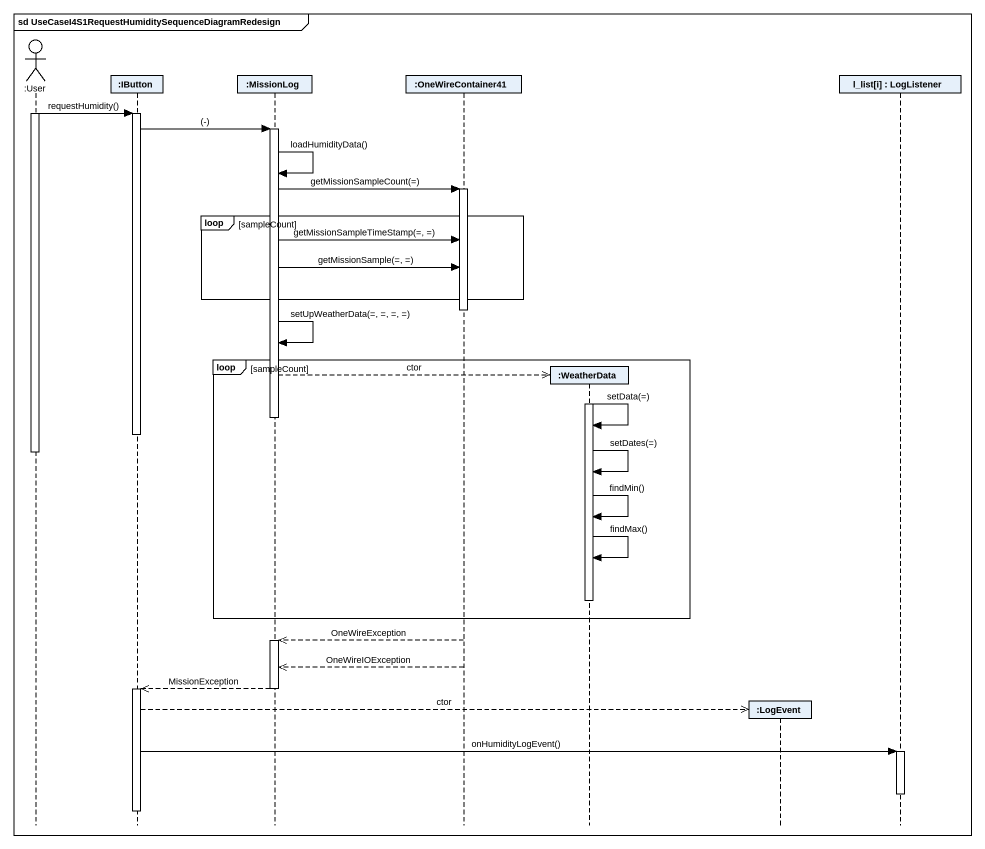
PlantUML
@startuml
mainframe sd UseCaseI4S1RequestHumiditySequenceDiagramRedesign
hide footbox
actor ":User" as User
participant ":IButton" as IButton
participant ":MissionLog" as MissionLog
participant ":OneWireContainer41" as OneWireContainer41
participant ":WeatherData" as WeatherData
participant ":LogEvent" as LogEvent
participant "l_list[i] : LogListener" as l_list_i

activate User
User -> IButton : requestHumidity()
activate IButton
IButton -> MissionLog : (-)
activate MissionLog
MissionLog -> MissionLog : loadHumidityData()
MissionLog -> OneWireContainer41 : getMissionSampleCount(=)
activate OneWireContainer41
loop sampleCount
  MissionLog -> OneWireContainer41 : getMissionSampleTimeStamp(=, =)
  MissionLog -> OneWireContainer41 : getMissionSample(=, =)
end
deactivate OneWireContainer41
MissionLog -> MissionLog : setUpWeatherData(=, =, =, =)
loop sampleCount
  MissionLog -->> WeatherData ** : ctor
  activate WeatherData
  deactivate MissionLog
  WeatherData -> WeatherData : setData(=)
  deactivate IButton
  deactivate User
  WeatherData -> WeatherData : setDates(=)
  WeatherData -> WeatherData : findMin()
  WeatherData -> WeatherData : findMax()
  deactivate WeatherData
end
OneWireContainer41 -->> MissionLog : OneWireException
activate MissionLog
OneWireContainer41 -->> MissionLog : OneWireIOException
MissionLog -->> IButton : MissionException
deactivate MissionLog
activate IButton
IButton -->> LogEvent ** : ctor
IButton -> l_list_i : onHumidityLogEvent()
activate l_list_i
deactivate l_list_i
deactivate IButton
@enduml
